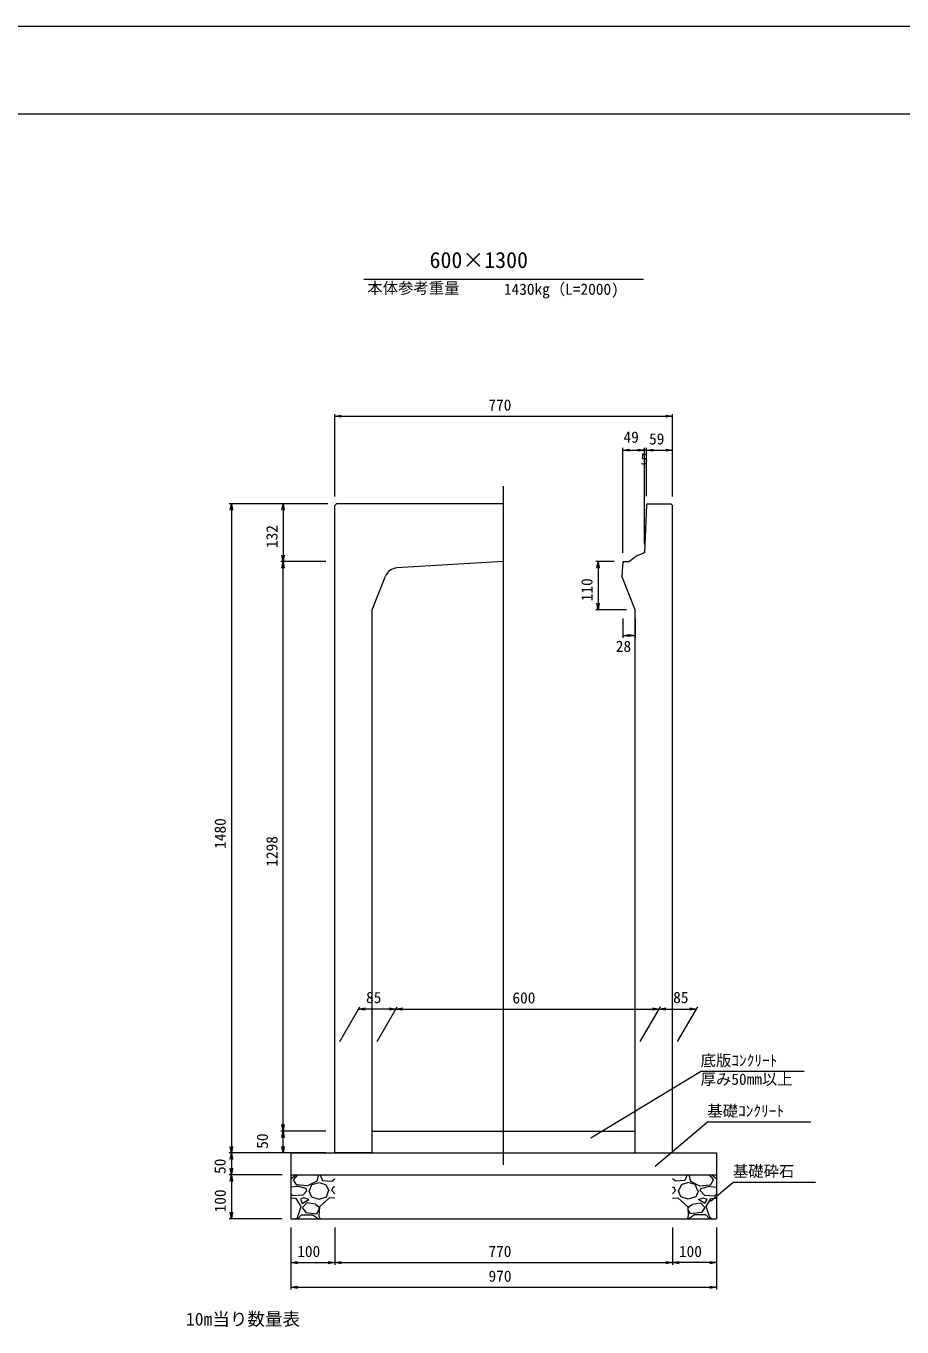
# Model space of a CAD drawing. Units: millimetres, scale not verified. Extents: x 0 to 84100, y 0 to 59400.
# Drawn here: x 22083 to 42050, y 29745 to 59400 of the extents above; entities that cross this region are included whole.
import ezdxf
from ezdxf.enums import TextEntityAlignment as Align

# ---------------------------------------------------------------- set-up
doc = ezdxf.new("R2010")
doc.units = ezdxf.units.MM
doc.header["$LTSCALE"] = 100
for name, color, linetype, lineweight in [('0_2', 7, 'Continuous', 9), ('D-STR-DIM', 7, 'Continuous', 18), ('D-STR-DIM（寸法）', 7, 'Continuous', 18), ('D-STR-HTXT（旗揚げ）', 4, 'Continuous', 18), ('D-STR-STRn（構造物）', 7, 'Continuous', 18), ('D-TTL(外枠）', 1, 'Continuous', 18), ('DEFPOINTS_7', 1, 'Continuous', 18), ('作図レイヤ', 1, 'Continuous', 18)]:
    doc.layers.add(name, color=color, linetype=linetype, lineweight=lineweight)
doc.layers.add('D-STR-TXT（文字）', color=7, linetype='Continuous')
doc.styles.add('ＭＳ ゴシック', font='')
doc.styles.get('ＭＳ ゴシック').set_extended_font_data('MS Gothic')

msp = doc.modelspace()

# ---------------------------------------------------------------- linework, layer by layer
at = {"layer": '0_2'}
for p, q in [((29120, 50505.5), (29270, 50530.5)), ((29270, 50480.5), (29120, 50505.5)), ((36669.6, 50530.5), (36819.6, 50505.5)), ((36819.6, 50505.5), (36669.6, 50480.5)), ((35690, 49731.6), (35840, 49756.6)), ((35840, 49706.6), (35690, 49731.6)), ((36030, 49756.6), (36180, 49731.6)), ((36030, 49756.6), (36180, 49731.6)), ((36180, 49731.6), (36030, 49706.6)), ((36180, 49731.6), (36030, 49706.6)), ((36227.9, 49731.6), (36377.9, 49756.6)), ((36227.9, 49731.6), (36377.9, 49756.6)), ((36377.9, 49706.6), (36227.9, 49731.6)), ((36377.9, 49706.6), (36227.9, 49731.6)), ((36669.6, 49756.6), (36819.6, 49731.6)), ((36819.6, 49731.6), (36669.6, 49706.6)), ((26738.3, 48361.7), (26763.3, 48511.7)), ((26763.3, 48511.7), (26788.3, 48361.7)), ((27917.6, 48361.7), (27942.6, 48511.7)), ((27942.6, 48511.7), (27967.6, 48361.7)), ((27942.6, 47191.7), (27917.6, 47341.7)), ((27917.6, 47041.7), (27942.6, 47191.7)), ((27967.6, 47341.7), (27942.6, 47191.7)), ((27942.6, 47191.7), (27967.6, 47041.7)), ((35097.8, 47041.7), (35122.8, 47191.7)), ((35122.8, 47191.7), (35147.8, 47041.7)), ((35122.8, 46091.7), (35097.8, 46241.7)), ((35147.8, 46241.7), (35122.8, 46091.7)), ((35690, 45506.7), (35840, 45531.7)), ((35840, 45481.7), (35690, 45506.7)), ((35820, 45531.7), (35970, 45506.7)), ((35970, 45506.7), (35820, 45481.7)), ((29664.6, 36992), (29814.6, 37017)), ((29814.6, 36967), (29664.6, 36992)), ((30364.6, 37017), (30514.6, 36992)), ((30514.6, 36992), (30364.6, 36967)), ((30514.6, 36992), (30664.6, 37017)), ((30664.6, 36967), (30514.6, 36992)), ((36364.6, 37017), (36514.6, 36992)), ((36514.6, 36992), (36364.6, 36967)), ((36514.6, 36992), (36664.6, 37017)), ((36664.6, 36967), (36514.6, 36992)), ((37214.6, 37017), (37364.6, 36992)), ((37364.6, 36992), (37214.6, 36967)), ((27942.6, 34211.7), (27917.6, 34361.7)), ((27917.6, 34061.7), (27942.6, 34211.7)), ((27967.6, 34361.7), (27942.6, 34211.7)), ((27942.6, 34211.7), (27967.6, 34061.7)), ((26763.3, 33711.7), (26738.3, 33861.7)), ((26788.3, 33861.7), (26763.3, 33711.7)), ((27942.6, 33711.7), (27917.6, 33861.7)), ((27967.6, 33861.7), (27942.6, 33711.7)), ((26738.3, 33561.7), (26763.3, 33711.7)), ((26763.3, 33711.7), (26788.3, 33561.7)), ((26763.3, 33211.7), (26738.3, 33361.7)), ((26788.3, 33361.7), (26763.3, 33211.7)), ((26738.3, 33061.7), (26763.3, 33211.7)), ((26763.3, 33211.7), (26788.3, 33061.7)), ((26763.3, 32211.7), (26738.3, 32361.7)), ((26788.3, 32361.7), (26763.3, 32211.7)), ((28120, 31211.7), (28270, 31236.7)), ((28270, 31186.7), (28120, 31211.7)), ((28970, 31236.7), (29120, 31211.7)), ((29120, 31211.7), (28970, 31186.7)), ((29120, 31211.7), (29270, 31236.7)), ((29270, 31186.7), (29120, 31211.7)), ((36670, 31236.7), (36820, 31211.7)), ((36820, 31211.7), (36670, 31186.7)), ((36820, 31211.7), (36970, 31236.7)), ((36970, 31186.7), (36820, 31211.7)), ((37670, 31236.7), (37820, 31211.7)), ((37820, 31211.7), (37670, 31186.7)), ((28120, 30649.4), (28270, 30674.4)), ((28270, 30624.4), (28120, 30649.4)), ((37670, 30674.4), (37820, 30649.4)), ((37820, 30649.4), (37670, 30624.4))]:
    msp.add_line(p, q, dxfattribs=at)
at = {"layer": '0_2', "lineweight": 18}
for p, q in [((29120, 50505.5), (29140, 50505.5)), ((36819.6, 50505.5), (36799.6, 50505.5)), ((35690, 49731.6), (35710, 49731.6)), ((36180, 49731.6), (36160, 49731.6)), ((36180, 49731.6), (36160, 49731.6)), ((36227.9, 49731.6), (36247.9, 49731.6)), ((36227.9, 49731.6), (36247.9, 49731.6)), ((36819.6, 49731.6), (36799.6, 49731.6)), ((26763.3, 48511.7), (26763.3, 48491.7)), ((27942.6, 48511.7), (27942.6, 48491.7)), ((27942.6, 47191.7), (27942.6, 47211.7)), ((27942.6, 47191.7), (27942.6, 47171.7)), ((35122.8, 47191.7), (35122.8, 47171.7)), ((35122.8, 46091.7), (35122.8, 46111.7)), ((35690, 45506.7), (35710, 45506.7)), ((35970, 45506.7), (35950, 45506.7)), ((29664.6, 36992), (29684.6, 36992)), ((30514.6, 36992), (30494.6, 36992)), ((30514.6, 36992), (30534.6, 36992)), ((36514.6, 36992), (36494.6, 36992)), ((36514.6, 36992), (36534.6, 36992)), ((37364.6, 36992), (37344.6, 36992)), ((27942.6, 34211.7), (27942.6, 34231.7)), ((27942.6, 34211.7), (27942.6, 34191.7)), ((26763.3, 33711.7), (26763.3, 33731.7)), ((26763.3, 33711.7), (26763.3, 33691.7)), ((27942.6, 33711.7), (27942.6, 33731.7)), ((26763.3, 33211.7), (26763.3, 33231.7)), ((26763.3, 33211.7), (26763.3, 33191.7)), ((26763.3, 32211.7), (26763.3, 32231.7)), ((28120, 31211.7), (28140, 31211.7)), ((29120, 31211.7), (29100, 31211.7)), ((29120, 31211.7), (29140, 31211.7)), ((36820, 31211.7), (36800, 31211.7)), ((36820, 31211.7), (36840, 31211.7)), ((37820, 31211.7), (37800, 31211.7)), ((28120, 30649.4), (28140, 30649.4)), ((37820, 30649.4), (37800, 30649.4))]:
    msp.add_line(p, q, dxfattribs=at)
at = {"layer": 'D-STR-DIM'}
for p, q in [((28120, 32011.7), (28120, 30599.4)), ((28120, 32011.7), (28120, 31161.7)), ((29120, 32011.7), (29120, 31161.7)), ((29120, 32011.7), (29120, 31161.7)), ((36820, 32011.7), (36820, 31161.7)), ((36820, 32011.7), (36820, 31161.7)), ((37820, 32011.7), (37820, 31161.7)), ((37820, 32011.7), (37820, 30599.4)), ((28140, 31211.7), (29100, 31211.7)), ((29140, 31211.7), (36800, 31211.7)), ((37800, 31211.7), (36840, 31211.7)), ((28140, 30649.4), (37800, 30649.4))]:
    msp.add_line(p, q, dxfattribs=at)
at = {"layer": 'D-STR-DIM（寸法）'}
for p, q in [((29120, 48671.7), (29120, 50555.5)), ((29140, 50505.5), (36799.6, 50505.5)), ((36819.6, 48672.1), (36819.6, 50555.5)), ((35690, 47391.7), (35690, 49781.6)), ((35710, 49731.6), (36160, 49731.6)), ((36160, 49731.6), (36140, 49731.6)), ((36180, 47589.3), (36180, 49781.6)), ((36180, 47589.3), (36180, 49781.6)), ((36227.9, 49731.6), (36180, 49731.6)), ((36227.9, 48682.2), (36227.9, 49781.6)), ((36227.9, 48682.2), (36227.9, 49781.6)), ((36247.9, 49731.6), (36799.6, 49731.6)), ((36247.9, 49731.6), (36267.9, 49731.6)), ((36819.6, 48672.1), (36819.6, 49781.6)), ((28960, 48511.7), (26713.3, 48511.7)), ((26763.3, 48491.7), (26763.3, 33731.7)), ((28960, 48511.7), (27892.6, 48511.7)), ((27942.6, 48491.7), (27942.6, 47211.7)), ((28920, 47191.7), (27892.6, 47191.7)), ((28920, 47191.7), (27892.6, 47191.7)), ((27942.6, 34231.7), (27942.6, 47171.7)), ((35490, 47191.7), (35072.8, 47191.7)), ((35122.8, 47171.7), (35122.8, 46111.7)), ((35770, 46091.7), (35072.8, 46091.7)), ((35690, 45891.7), (35690, 45456.7)), ((35970, 45891.7), (35970, 45456.7)), ((35710, 45506.7), (35950, 45506.7)), ((29235.5, 36248.7), (29693.5, 37042)), ((30494.6, 36992), (29684.6, 36992)), ((30085.5, 36248.7), (30543.5, 37042)), ((30085.5, 36248.7), (30543.5, 37042)), ((30534.6, 36992), (36494.6, 36992)), ((36085.5, 36248.7), (36543.5, 37042)), ((36085.5, 36248.7), (36543.5, 37042)), ((36534.6, 36992), (37344.6, 36992)), ((36935.5, 36248.7), (37393.5, 37042)), ((28920, 34211.7), (27892.6, 34211.7)), ((28920, 34211.7), (27892.6, 34211.7)), ((27942.6, 33731.7), (27942.6, 34191.7)), ((27920, 33711.7), (26713.3, 33711.7)), ((28920, 33711.7), (26713.3, 33711.7)), ((26763.3, 33691.7), (26763.3, 33231.7)), ((28920, 33711.7), (27892.6, 33711.7)), ((27920, 33211.7), (26713.3, 33211.7)), ((27920, 33211.7), (26713.3, 33211.7)), ((26763.3, 33191.7), (26763.3, 32231.7)), ((27920, 32211.7), (26713.3, 32211.7))]:
    msp.add_line(p, q, dxfattribs=at)
at = {"layer": 'D-STR-HTXT（旗揚げ）'}
for p, q in [((29780.8, 53628.7), (36159.2, 53628.7)), ((34957, 34057.9), (37460, 35564.6)), ((39819.8, 35564.6), (37460, 35564.6)), ((36420.8, 33413.6), (37612.5, 34414.9)), ((39972.3, 34414.9), (37612.5, 34414.9)), ((37687.8, 32614.6), (38196.2, 33040.8)), ((40082.5, 33040.8), (38196.2, 33040.8))]:
    msp.add_line(p, q, dxfattribs=at)
at = {"layer": 'D-STR-STRn（構造物）'}
for p, q in [((32970, 33438.7), (32970, 48908.6)), ((29970, 34211.7), (35970, 34211.7)), ((28120, 33711.7), (37820, 33711.7)), ((28120, 33711.7), (28120, 32211.7)), ((37820, 33711.7), (37820, 32211.7)), ((28120, 33211.7), (37820, 33211.7)), ((28120, 33124.7), (28232.6, 33211.7)), ((28272.6, 32950.1), (28120, 32934.1)), ((28181.7, 33101.3), (28281.1, 33211.7)), ((28253.7, 32980.8), (28183.7, 33100.8)), ((28501.1, 32963.3), (28251.1, 32983.3)), ((28471.4, 32901.8), (28271.4, 32951.8)), ((28712.2, 33070.6), (28502.2, 32960.6)), ((28541.5, 32851.2), (28601.5, 32991.2)), ((28601.8, 32991.3), (28761.8, 33041.3)), ((28752.1, 33211.2), (28712.1, 33071.2)), ((28761.4, 33041.2), (28921.4, 32981.2)), ((28786.1, 33211.7), (28840.1, 33083.6)), ((28841.1, 33080.8), (29051.1, 33070.8)), ((28921.9, 32981), (28981.9, 32851)), ((29051.5, 32851.5), (29081.5, 32931.5)), ((29051.8, 33072), (29120, 33124.7)), ((29120, 32934.1), (29082.6, 32930.1)), ((36888.2, 33072), (36820, 33124.7)), ((36820, 32934.1), (36857.4, 32930.1)), ((36888.5, 32851.5), (36858.5, 32931.5)), ((37098.9, 33080.8), (36888.9, 33070.8)), ((37018.1, 32981), (36958.1, 32851)), ((37178.6, 33041.2), (37018.6, 32981.2)), ((37153.9, 33211.7), (37099.9, 33083.6)), ((37338.2, 32991.3), (37178.2, 33041.3)), ((37187.9, 33211.2), (37227.9, 33071.2)), ((37227.8, 33070.6), (37437.8, 32960.6)), ((37398.5, 32851.2), (37338.5, 32991.2)), ((37438.9, 32963.3), (37688.9, 32983.3)), ((37468.6, 32901.8), (37668.6, 32951.8)), ((37758.3, 33101.3), (37658.9, 33211.7)), ((37667.4, 32950.1), (37820, 32934.1)), ((37686.3, 32980.8), (37756.3, 33100.8)), ((37820, 33124.7), (37707.4, 33211.7)), ((28161.4, 32734.5), (28120, 32779.7)), ((28242, 32670.3), (28120, 32680.4)), ((28391, 32751.9), (28161, 32731.9)), ((28353.9, 32491.9), (28243.9, 32671.9)), ((28341.4, 32661.3), (28381.4, 32561.3)), ((28411.6, 32690.9), (28341.6, 32660.9)), ((28381.4, 32561.5), (28531.4, 32651.5)), ((28481.7, 32851.3), (28391.7, 32751.3)), ((28532.1, 32651.5), (28412.1, 32691.5)), ((28481.8, 32850.6), (28471.8, 32900.6)), ((28530.9, 32851.6), (28590.9, 32711.6)), ((28591, 32710.5), (28761, 32660.5)), ((28762.3, 32660.7), (28932.3, 32710.7)), ((29002, 32691.2), (28772, 32481.2)), ((28931.4, 32711.7), (28981.4, 32851.7)), ((29120, 32680.4), (29002, 32690.3)), ((29120, 32779.7), (29051.4, 32854.5)), ((36820, 32779.7), (36888.6, 32854.5)), ((36820, 32680.4), (36938, 32690.3)), ((36938, 32691.2), (37168, 32481.2)), ((37008.6, 32711.7), (36958.6, 32851.7)), ((37177.7, 32660.7), (37007.7, 32710.7)), ((37349, 32710.5), (37179, 32660.5)), ((37409.1, 32851.6), (37349.1, 32711.6)), ((37407.9, 32651.5), (37527.9, 32691.5)), ((37558.6, 32561.5), (37408.6, 32651.5)), ((37458.2, 32850.6), (37468.2, 32900.6)), ((37458.3, 32851.3), (37548.3, 32751.3)), ((37528.4, 32690.9), (37598.4, 32660.9)), ((37549, 32751.9), (37779, 32731.9)), ((37598.6, 32661.3), (37558.6, 32561.3)), ((37586.1, 32491.9), (37696.1, 32671.9)), ((37698, 32670.3), (37820, 32680.4)), ((37778.6, 32734.5), (37820, 32779.7)), ((28271.8, 32241), (28351.8, 32491)), ((28381.4, 32471.6), (28461.4, 32351.6)), ((28481.7, 32571.3), (28381.7, 32471.3)), ((28462, 32350.8), (28712, 32320.8)), ((28682.9, 32541.8), (28482.9, 32571.8)), ((28763.8, 32469.2), (28683.8, 32539.2)), ((28712, 32321.4), (28762, 32411.4)), ((28771.3, 32481.8), (28761.3, 32271.8)), ((28761.8, 32411.3), (28761.8, 32471.3)), ((37168.7, 32481.8), (37178.7, 32271.8)), ((37176.2, 32469.2), (37256.2, 32539.2)), ((37228, 32321.4), (37178, 32411.4)), ((37178.2, 32411.3), (37178.2, 32471.3)), ((37478, 32350.8), (37228, 32320.8)), ((37257.1, 32541.8), (37457.1, 32571.8)), ((37458.3, 32571.3), (37558.3, 32471.3)), ((37558.6, 32471.6), (37478.6, 32351.6)), ((37668.2, 32241), (37588.2, 32491)), ((28120, 32211.7), (37820, 32211.7)), ((28232.6, 32211.7), (28271.8, 32242)), ((28281.1, 32211.7), (28361.7, 32301.3)), ((28361.8, 32301.3), (28621.8, 32301.3)), ((28621.4, 32303.6), (28751.4, 32213.6)), ((28760.1, 32273.6), (28786.1, 32211.7)), ((37179.9, 32273.6), (37153.9, 32211.7)), ((37318.6, 32303.6), (37188.6, 32213.6)), ((37578.2, 32301.3), (37318.2, 32301.3)), ((37658.9, 32211.7), (37578.3, 32301.3)), ((37707.4, 32211.7), (37668.2, 32242))]:
    msp.add_line(p, q, dxfattribs=at)
at = {"layer": 'D-TTL(外枠）'}
msp.add_line((2500, 57400), (82000, 57400), dxfattribs=at)
at = {"layer": 'DEFPOINTS_7'}
msp.add_line((0, 59400), (84100, 59400), dxfattribs=at)
at = {"layer": '作図レイヤ'}
for p, q in [((29160, 48511.7), (29120, 48471.7)), ((29120, 33711.7), (29120, 48471.7)), ((32970, 48511.7), (29160, 48511.7)), ((36228.7, 48481.8), (36180, 47389.3)), ((36260, 48511.7), (36228.7, 48481.8)), ((36260, 48511.7), (36780, 48511.7)), ((36780, 48511.7), (36820, 48471.7)), ((36820, 33711.7), (36820, 48471.7)), ((32970, 47191.7), (30537, 47045.7)), ((35690, 47191.7), (35663.6, 46857.7)), ((35690, 47191.7), (35840, 47191.7)), ((29970, 46091.7), (30276.4, 46857.7)), ((35970, 46091.7), (35663.6, 46857.7)), ((29970, 33711.7), (29970, 46091.7)), ((35970, 33711.7), (35970, 46091.7)), ((29970, 33711.7), (29120, 33711.7)), ((35970, 33711.7), (36820, 33711.7))]:
    msp.add_line(p, q, dxfattribs=at)
for centre, radius, start, end in [((36399.6, 46620), 800, 105.93286, 134.38777), ((30554.9, 46746.3), 300, 93.43363, 158.19859)]:
    msp.add_arc(centre, radius, start, end, dxfattribs=at)

# ---------------------------------------------------------------- texts
at = {"layer": 'D-STR-DIM', "style": 'ＭＳ ゴシック'}
for s, p in [('100', (28265.6, 31261.7)), ('770', (32623.6, 31261.7)), ('100', (36965.6, 31261.7)), ('970', (32626.2, 30699.4))]:
    msp.add_text(s, height=256.6, dxfattribs=at).set_placement(p, align=Align.BOTTOM_LEFT)
at = {"layer": 'D-STR-DIM（寸法）', "style": 'ＭＳ ゴシック'}
for s, p in [('770', (32623.4, 50555.5)), ('49', (35702.2, 49823.7)), ('59', (36284.8, 49782.7)), ('5', (36089.5, 49323.4)), ('28', (35526.6, 45055.3)), ('85', (29834.1, 37050.3)), ('600', (33170, 37042)), ('85', (36834.8, 37050.5))]:
    msp.add_text(s, height=256.6, dxfattribs=at).set_placement(p, align=Align.BOTTOM_LEFT)
for s, p in [('132', (27892.6, 47500.8)), ('110', (35072.8, 46287.3)), ('1480', (26713.3, 40643.6)), ('1298', (27892.6, 40236.2)), ('50', (27675, 33806.7)), ('50', (26709.3, 33233.4)), ('100', (26713.3, 32357.3))]:
    msp.add_text(s, height=256.6, rotation=90, dxfattribs=at).set_placement(p, align=Align.BOTTOM_LEFT)
at = {"layer": 'D-STR-TXT（文字）', "style": 'ＭＳ ゴシック'}
for s, height, p in [('600×1300', 366.6, (31281, 53773.6)), ('本体参考重量', 256.6, (29863.9, 53222)), ('1430kg（L=2000)', 256.6, (32975.9, 53195.6)), ('底版ｺﾝｸﾘｰﾄ', 256.6, (37460, 35614.6)), ('厚み50mm以上', 256.6, (37460, 35187.4)), ('基礎ｺﾝｸﾘｰﾄ', 256.6, (37612.5, 34464.9)), ('基礎砕石', 256.6, (38196.2, 33090.8)), ('10m当り数量表', 293.3, (25730.3, 29689.8))]:
    msp.add_text(s, height=height, dxfattribs=at).set_placement(p, align=Align.BOTTOM_LEFT)

doc.saveas('drawing.dxf')
